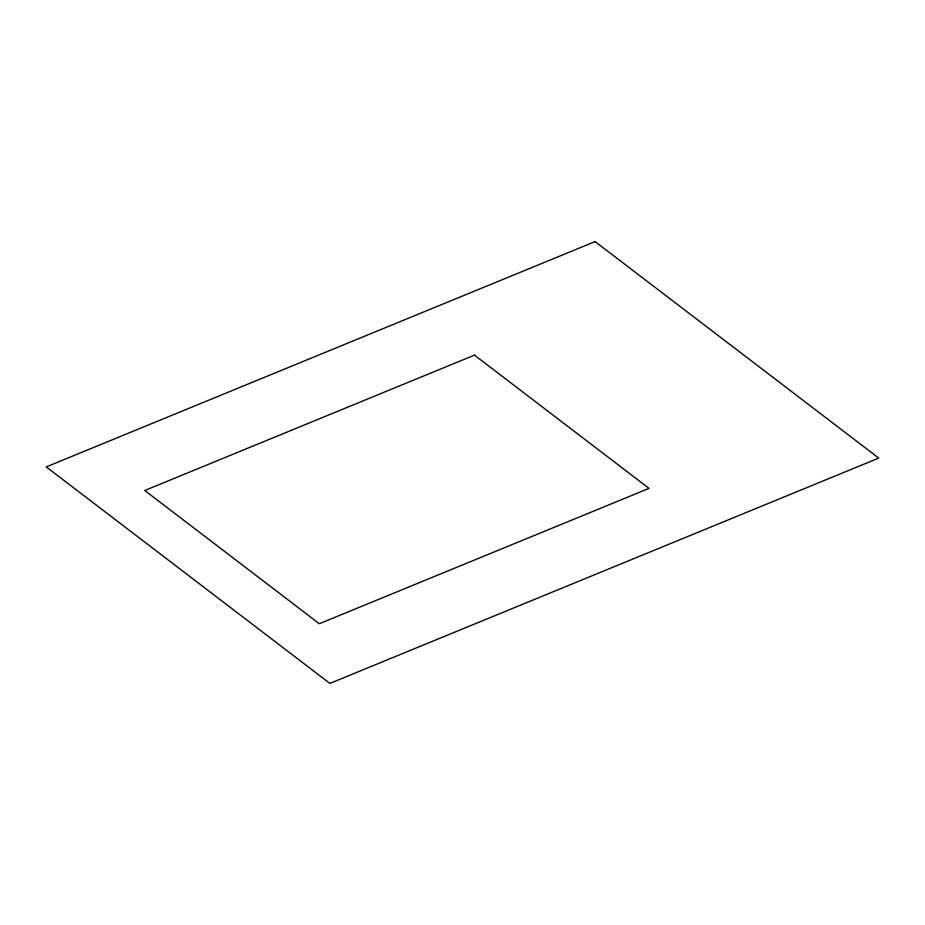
<?xml version="1.0" encoding="UTF-8"?>
<svg xmlns="http://www.w3.org/2000/svg" width="925" height="925" viewBox="0 0 925 925"><rect width="100%" height="100%" fill="white"/><g stroke="black" fill="none" stroke-linecap="round" stroke-linejoin="round"><path stroke-width="1.39" d="M595.099 241.587L46.25 466.905L329.901 683.413L878.75 458.095L595.099 241.587M474.479 355.131L144.763 490.493L319.31 623.728L649.038 488.377L474.479 355.131"/></g></svg>
